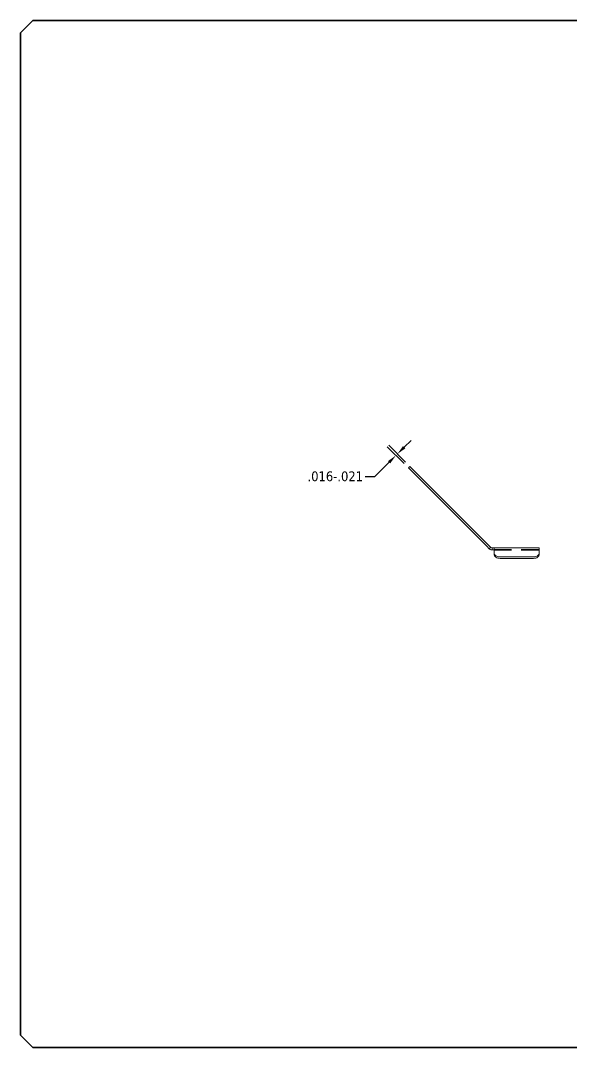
# Model space of a CAD drawing. Header units: inches. Extents: x 0.5 to 16.9, y 0.2 to 10.8.
# Drawn here: x 0.5 to 6.14, y 0.25 to 10.75 of the extents above; entities that cross this region are included whole.
import ezdxf

# ---------------------------------------------------------------- set-up
doc = ezdxf.new("R2010")
doc.units = ezdxf.units.IN
doc.header["$MEASUREMENT"] = 0
doc.linetypes.add('DASHED', pattern=[0.2067, 0.1654, -0.0413])
doc.layers.get('0').update_dxf_attribs({"lineweight": 25})
for name, color, linetype, lineweight in [('Border (ANSI)', 7, 'Continuous', 50), ('Dimension (ANSI)', 7, 'Continuous', 25), ('TITLE', 7, 'Continuous', 35), ('Visible (ANSI)', 7, 'Continuous', 18)]:
    doc.layers.add(name, color=color, linetype=linetype, lineweight=lineweight)
doc.layers.add('Hidden (ANSI)', color=9, linetype='DASHED', lineweight=35, true_color=0x808080)
doc.styles.add('Note Text (ANSI)', font='tahoma.ttf')
doc.dimstyles.new('Default (ANSI)', dxfattribs={"dimtxt": 0.1, "dimasz": 0.098425, "dimexe": 0.125, "dimexo": 0.0625, "dimgap": 0.031496, "dimtad": 0, "dimtih": 1, "dimtoh": 1, "dimdec": 3, "dimrnd": 1e-08, "dimzin": 4, "dimdsep": 46, "dimtxsty": 'Note Text (ANSI)', "dimcen": 0.09, "dimdle": 0.393701, "dimclrd": 256, "dimclre": 256, "dimclrt": 256, "dimadec": 0, "dimazin": 1, "dimtfac": 1.2, "dimtofl": 0, "dimtmove": 0, "dimatfit": 3, "dimfxl": 0, "dimtolj": 1, "dimtzin": 4, "dimlwd": -1, "dimlwe": -1, "dimarcsym": 0})

# ---------------------------------------------------------------- blocks, each defined once
blk = doc.blocks.new('Borders B-Size')
at = {"layer": 'Border (ANSI)', "lineweight": 25}
blk.add_line((16.875, 10.625), (16.75, 10.75), dxfattribs=at)
at = {"layer": 'TITLE'}
for p, q in [((0.5, 10.625), (0.625, 10.75)), ((0.625, 10.75), (16.75, 10.75)), ((0.5, 0.375), (0.5, 10.625)), ((16.875, 10.625), (16.875, 0.375)), ((0.625, 0.25), (0.5, 0.375)), ((16.875, 0.375), (16.75, 0.25)), ((16.75, 0.25), (0.625, 0.25))]:
    blk.add_line(p, q, dxfattribs=at)
blk = doc.blocks.new('*D15')
at = {"layer": 'Defpoints', "color": 0, "transparency": 16777216}
for p in [(4.355, 6.318), (4.467, 6.177), (4.482, 6.191)]:
    blk.add_point(p, dxfattribs=at)
at = {"layer": 'Dimension (ANSI)', "transparency": 16777216}
for p, q in [((4.438, 6.236), (4.267, 6.407)), ((4.425, 6.388), (4.495, 6.457)), ((4.423, 6.221), (4.252, 6.392)), ((4.271, 6.234), (4.201, 6.164)), ((4.125, 6.088), (4.201, 6.164)), ((4.027, 6.088), (4.125, 6.088))]:
    blk.add_line(p, q, dxfattribs=at)
for points in [[(4.259, 6.245), (4.282, 6.222), (4.34, 6.303)], [(4.413, 6.399), (4.437, 6.376), (4.355, 6.318)]]:
    blk.add_solid(points, dxfattribs=at)
at = {"layer": 'Dimension (ANSI)', "transparency": 16777216, "insert": (3.436, 6.14), "char_height": 0.1, "attachment_point": 1, "style": 'Note Text (ANSI)'}
blk.add_mtext('\\A1;\\fTahoma|b0|i0;\\H0.1000;.016-.021', dxfattribs=at)

msp = doc.modelspace()

# ---------------------------------------------------------------- linework, layer by layer
at = {"layer": 'Hidden (ANSI)', "ltscale": 1.116601}
msp.add_line((5.80695, 5.33686), (5.34535, 5.33686), dxfattribs=at)
at = {"layer": 'Visible (ANSI)'}
for p, q in [((4.48211, 6.1914), (4.46726, 6.17655)), ((4.50969, 6.13412), (4.46726, 6.17655)), ((4.48211, 6.1914), (4.52454, 6.14897)), ((4.50969, 6.13412), (5.26902, 5.37479)), ((4.52454, 6.14897), (5.28387, 5.38964)), ((5.29465, 5.34916), (5.26902, 5.37479)), ((5.28387, 5.38964), (5.3095, 5.36401)), ((5.30297, 5.35748), (5.29465, 5.34916)), ((5.3095, 5.36401), (5.30297, 5.35748)), ((5.32435, 5.33686), (5.32435, 5.35786)), ((5.32435, 5.35786), (5.34535, 5.35786)), ((5.34535, 5.35786), (5.80695, 5.35786)), ((5.34535, 5.34556), (5.34535, 5.35786)), ((5.80695, 5.35786), (5.80695, 5.34556)), ((5.34535, 5.33686), (5.32435, 5.33686)), ((5.34535, 5.34556), (5.34535, 5.30799)), ((5.34535, 5.30799), (5.34535, 5.29315)), ((5.40535, 5.26557), (5.74695, 5.26557)), ((5.40535, 5.25072), (5.74695, 5.25072)), ((5.80695, 5.30799), (5.80695, 5.34556)), ((5.80695, 5.29315), (5.80695, 5.30799))]:
    msp.add_line(p, q, dxfattribs=at)
for centre, major_axis, start_param, end_param in [((5.40535, 5.30799), (-0.06, 0), 0, 1.57079633), ((5.40535, 5.29315), (-0.06, 0), 0, 1.57079633), ((5.74695, 5.30799), (0.06, 0), 4.71238898, 6.28318531), ((5.74695, 5.29315), (0.06, 0), 4.71238898, 6.28318531)]:
    msp.add_ellipse(centre, major_axis=major_axis, ratio=0.70710678, start_param=start_param, end_param=end_param, dxfattribs=at)
for points, knots in [([(5.32435, 5.35786), (5.32435, 5.35786), (5.31784, 5.35689), (5.31082, 5.3628), (5.31037, 5.36318), (5.30993, 5.36358), (5.3095, 5.36401)], [0, 0, 0, 0, 0.867126747, 0.867126747, 0.867126747, 0.922085861, 0.922085861, 0.922085861, 0.922085861]), ([(5.29465, 5.34916), (5.30567, 5.33814), (5.31815, 5.33711), (5.32238, 5.33691), (5.32369, 5.33685), (5.32435, 5.33686), (5.32435, 5.33686)], [-0.922085861, -0.922085861, -0.922085861, -0.922085861, -0.218074491, -0.218074491, -0.218074491, 0, 0, 0, 0])]:
    msp.add_open_spline(points, degree=3, knots=knots, dxfattribs=at)

# ---------------------------------------------------------------- block references
msp.add_blockref('Borders B-Size', (0, 0))

# ---------------------------------------------------------------- dimensions: what is measured, and where the dimension line sits
at = {"layer": 'Dimension (ANSI)'}
dim = msp.add_linear_dim(base=(4.35534, 6.31817), p1=(4.46726, 6.17655), p2=(4.48211, 6.1914), angle=225, text='\\fTahoma|b0|i0;\\H0.1000;.016-<>', dimstyle='Default (ANSI)', override={"dimgap": 0.031496, "dimdec": 3, "dimtol": 0, "dimlim": 0, "dimtp": 0, "dimtm": 0, "dimtdec": 2, "dimtmove": 1, "dimatfit": 1}, dxfattribs=at)
dim.commit()
dim.dimension.update_dxf_attribs({"geometry": '*D15', "text_midpoint": (4.1215, 6.08822), "dimtype": 160})

doc.saveas('drawing.dxf')
